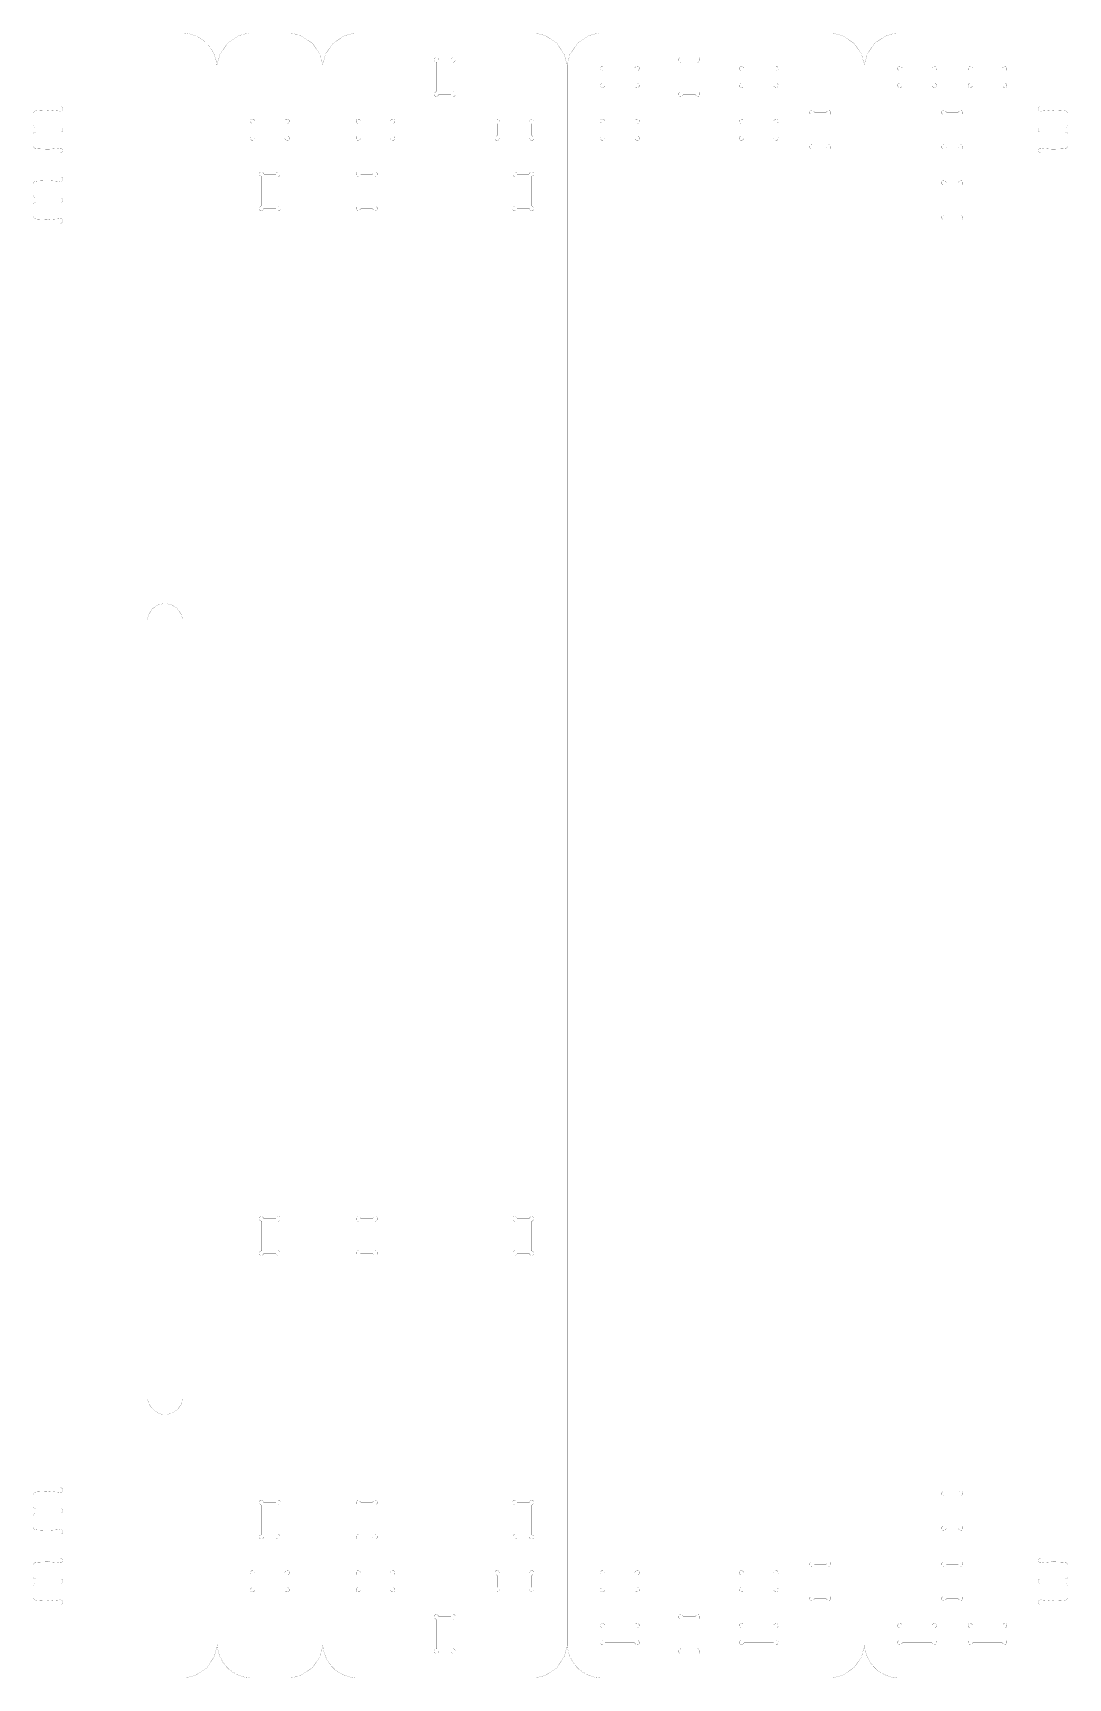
# Model space of a CAD drawing. Extents: x 0.1 to 11.9, y 0.2 to 11.9.
# Drawn here: x 0.07 to 7.42, y 0.24 to 11.93 of the extents above; entities that cross this region are included whole.
import ezdxf

# ---------------------------------------------------------------- set-up
doc = ezdxf.new("R2010")
doc.units = 0
doc.layers.get('0').update_dxf_attribs({"linetype": 'CONTINUOUS'})

msp = doc.modelspace()

# ---------------------------------------------------------------- linework, layer by layer
at = {"color": 1, "const_width": 0.00084}
for points in [[(1.12424, 11.932), (0.263183, 11.932)], [(0.263183, 11.4089), (0.263183, 11.932)], [(1.37424, 11.682), (1.37424, 11.6942), (1.36936, 11.731), (1.3552, 11.7777), (1.33219, 11.8207), (1.30962, 11.8502), (1.301, 11.8588), (1.29232, 11.8675), (1.26291, 11.89), (1.21989, 11.913), (1.17323, 11.9271), (1.13645, 11.932), (1.12424, 11.932)], [(1.62424, 11.932), (1.59988, 11.932), (1.52692, 11.9123), (1.44743, 11.8588), (1.39388, 11.7793), (1.37424, 11.7063), (1.37424, 11.682)], [(1.62424, 11.932), (1.87424, 11.932)], [(2.12424, 11.682), (2.12424, 11.7063), (2.10454, 11.7793), (2.051, 11.8588), (1.97151, 11.9123), (1.89854, 11.932), (1.87424, 11.932)], [(2.37424, 11.932), (2.34987, 11.932), (2.27692, 11.9123), (2.19743, 11.8588), (2.14387, 11.7793), (2.12424, 11.7063), (2.12424, 11.682)], [(2.37424, 11.932), (3.61057, 11.932)], [(3.86057, 11.682), (3.86057, 11.7063), (3.84088, 11.7793), (3.78733, 11.8588), (3.70785, 11.9123), (3.63488, 11.932), (3.61057, 11.932)], [(4.11057, 11.932), (4.08621, 11.932), (4.01324, 11.9123), (3.93375, 11.8588), (3.88021, 11.7793), (3.86057, 11.7063), (3.86057, 11.682)], [(5.7219, 11.932), (4.11057, 11.932)], [(5.9719, 11.682), (5.9719, 11.7063), (5.95221, 11.7793), (5.89865, 11.8588), (5.81917, 11.9123), (5.74621, 11.932), (5.7219, 11.932)], [(6.2219, 11.932), (6.19754, 11.932), (6.12457, 11.9123), (6.04508, 11.8588), (5.99154, 11.7793), (5.9719, 11.7063), (5.9719, 11.682)], [(6.2219, 11.932), (7.2219, 11.932)], [(7.2219, 11.932), (7.2219, 11.4089)], [(2.9496, 11.7415), (2.9496, 11.7454), (2.93924, 11.757), (2.92361, 11.756), (2.92101, 11.7534), (2.91835, 11.7508), (2.91737, 11.7351), (2.92893, 11.7248), (2.93283, 11.7248)], [(2.93283, 11.5142), (2.93283, 11.7248)], [(3.03521, 11.7415), (2.9496, 11.7415)], [(3.05192, 11.7248), (3.05578, 11.7248), (3.06739, 11.7351), (3.06635, 11.7508), (3.06375, 11.7534), (3.06108, 11.756), (3.04551, 11.757), (3.03521, 11.7454), (3.03521, 11.7415)], [(3.05192, 11.5142), (3.05192, 11.7248)], [(4.13026, 11.679), (4.13026, 11.6829), (4.1199, 11.6945), (4.10428, 11.6935), (4.10167, 11.6909), (4.09901, 11.6883), (4.09804, 11.6726), (4.1096, 11.6623), (4.1135, 11.6623)], [(4.35758, 11.6623), (4.36143, 11.6623), (4.37304, 11.6726), (4.37207, 11.6883), (4.36947, 11.6909), (4.36681, 11.6935), (4.35118, 11.6945), (4.34088, 11.6829), (4.34088, 11.679)], [(4.68593, 11.7415), (4.68593, 11.7454), (4.67557, 11.757), (4.65994, 11.756), (4.65733, 11.7534), (4.65468, 11.7508), (4.65369, 11.7351), (4.66525, 11.7248), (4.66917, 11.7248)], [(4.66917, 11.5142), (4.66917, 11.7248)], [(4.77154, 11.7415), (4.68593, 11.7415)], [(4.78831, 11.7248), (4.79215, 11.7248), (4.80371, 11.7351), (4.80274, 11.7508), (4.80013, 11.7534), (4.79747, 11.756), (4.78185, 11.757), (4.77154, 11.7454), (4.77154, 11.7415)], [(4.78831, 11.5142), (4.78831, 11.7248)], [(5.1166, 11.679), (5.1166, 11.6829), (5.10622, 11.6945), (5.0906, 11.6935), (5.088, 11.6909), (5.08535, 11.6883), (5.08436, 11.6726), (5.09597, 11.6623), (5.09988, 11.6623)], [(5.34397, 11.6623), (5.34782, 11.6623), (5.35938, 11.6726), (5.3584, 11.6883), (5.35579, 11.6909), (5.35314, 11.6935), (5.33751, 11.6945), (5.32721, 11.6829), (5.32721, 11.679)], [(6.2416, 11.679), (6.2416, 11.6829), (6.23122, 11.6945), (6.2156, 11.6935), (6.213, 11.6909), (6.21035, 11.6883), (6.20936, 11.6726), (6.22092, 11.6623), (6.22483, 11.6623)], [(6.46897, 11.6623), (6.47282, 11.6623), (6.48438, 11.6726), (6.4834, 11.6883), (6.48079, 11.6909), (6.47814, 11.6935), (6.46251, 11.6945), (6.45221, 11.6829), (6.45221, 11.679)], [(6.7416, 11.679), (6.7416, 11.6829), (6.73122, 11.6945), (6.7156, 11.6935), (6.713, 11.6909), (6.71035, 11.6883), (6.70936, 11.6726), (6.72092, 11.6623), (6.72483, 11.6623)], [(6.96897, 11.6623), (6.97282, 11.6623), (6.98438, 11.6726), (6.9834, 11.6883), (6.98079, 11.6909), (6.97814, 11.6935), (6.96251, 11.6945), (6.95221, 11.6829), (6.95221, 11.679)], [(1.37424, 11.682), (1.37424, 0.492079)], [(2.12424, 11.682), (2.12424, 0.492079)], [(3.86057, 0.492079), (3.86057, 11.682)], [(4.1135, 11.5767), (4.1096, 11.5767), (4.09804, 11.5663), (4.09901, 11.5508), (4.10167, 11.5481), (4.10428, 11.5455), (4.1199, 11.5445), (4.13026, 11.5561), (4.13026, 11.5599)], [(4.1135, 11.5767), (4.1135, 11.6623)], [(4.13026, 11.679), (4.34088, 11.679)], [(4.34088, 11.5599), (4.34088, 11.5561), (4.35118, 11.5445), (4.36681, 11.5455), (4.36947, 11.5481), (4.37207, 11.5508), (4.37304, 11.5663), (4.36143, 11.5767), (4.35758, 11.5767)], [(4.35758, 11.5767), (4.35758, 11.6623)], [(5.09988, 11.5767), (5.09597, 11.5767), (5.08436, 11.5663), (5.08535, 11.5508), (5.088, 11.5481), (5.0906, 11.5455), (5.10622, 11.5445), (5.1166, 11.5561), (5.1166, 11.5599)], [(5.09988, 11.5767), (5.09988, 11.6623)], [(5.1166, 11.679), (5.32721, 11.679)], [(5.32721, 11.5599), (5.32721, 11.5561), (5.33751, 11.5445), (5.35314, 11.5455), (5.35579, 11.5481), (5.3584, 11.5508), (5.35938, 11.5663), (5.34782, 11.5767), (5.34397, 11.5767)], [(5.34397, 11.5767), (5.34397, 11.6623)], [(5.9719, 11.682), (5.9719, 0.492079)], [(6.22483, 11.5767), (6.22092, 11.5767), (6.20936, 11.5663), (6.21035, 11.5508), (6.213, 11.5481), (6.2156, 11.5455), (6.23122, 11.5445), (6.2416, 11.5561), (6.2416, 11.5599)], [(6.22483, 11.6623), (6.22483, 11.5767)], [(6.2416, 11.679), (6.45221, 11.679)], [(6.45221, 11.5599), (6.45221, 11.5561), (6.46251, 11.5445), (6.47814, 11.5455), (6.48079, 11.5481), (6.4834, 11.5508), (6.48438, 11.5663), (6.47282, 11.5767), (6.46897, 11.5767)], [(6.46897, 11.6623), (6.46897, 11.5767)], [(6.72483, 11.5767), (6.72092, 11.5767), (6.70936, 11.5663), (6.71035, 11.5508), (6.713, 11.5481), (6.7156, 11.5455), (6.73122, 11.5445), (6.7416, 11.5561), (6.7416, 11.5599)], [(6.72483, 11.6623), (6.72483, 11.5767)], [(6.7416, 11.679), (6.95221, 11.679)], [(6.95221, 11.5599), (6.95221, 11.5561), (6.96251, 11.5445), (6.97814, 11.5455), (6.98079, 11.5481), (6.9834, 11.5508), (6.98438, 11.5663), (6.97282, 11.5767), (6.96897, 11.5767)], [(6.96897, 11.6623), (6.96897, 11.5767)], [(2.93283, 11.5142), (2.92893, 11.5142), (2.91737, 11.5038), (2.91835, 11.4883), (2.92101, 11.4856), (2.92361, 11.483), (2.93924, 11.482), (2.9496, 11.4936), (2.9496, 11.4974)], [(3.03521, 11.4974), (2.9496, 11.4974)], [(3.03521, 11.4974), (3.03521, 11.4936), (3.04551, 11.482), (3.06108, 11.483), (3.06375, 11.4856), (3.06635, 11.4883), (3.06739, 11.5038), (3.05578, 11.5142), (3.05192, 11.5142)], [(4.13026, 11.5599), (4.34088, 11.5599)], [(4.66917, 11.5142), (4.66525, 11.5142), (4.65369, 11.5038), (4.65468, 11.4883), (4.65733, 11.4856), (4.65994, 11.483), (4.67557, 11.482), (4.68593, 11.4936), (4.68593, 11.4974)], [(4.77154, 11.4974), (4.68593, 11.4974)], [(4.77154, 11.4974), (4.77154, 11.4936), (4.78185, 11.482), (4.79747, 11.483), (4.80013, 11.4856), (4.80274, 11.4883), (4.80371, 11.5038), (4.79215, 11.5142), (4.78831, 11.5142)], [(5.1166, 11.5599), (5.32721, 11.5599)], [(6.2416, 11.5599), (6.45221, 11.5599)], [(6.7416, 11.5599), (6.95221, 11.5599)], [(0.083442, 11.3779), (0.080946, 11.3776), (0.071181, 11.3714), (0.066298, 11.3617), (0.066298, 11.3584)], [(0.066298, 11.3584), (0.066298, 11.2809)], [(0.263183, 11.3754), (0.248264, 11.3778), (0.17334, 11.3833), (0.098362, 11.3799), (0.083442, 11.3779)], [(0.263183, 11.3754), (0.266276, 11.3754), (0.275717, 11.3806), (0.279893, 11.3921), (0.275717, 11.4037), (0.266276, 11.4089), (0.263183, 11.4089)], [(5.6166, 11.3665), (5.6166, 11.3704), (5.60622, 11.382), (5.5906, 11.381), (5.588, 11.3784), (5.58535, 11.3758), (5.58436, 11.3601), (5.59597, 11.3498), (5.59988, 11.3498)], [(5.59988, 11.1392), (5.59988, 11.3498)], [(5.70221, 11.3665), (5.6166, 11.3665)], [(5.71897, 11.3498), (5.72282, 11.3498), (5.73438, 11.3601), (5.7334, 11.3758), (5.73079, 11.3784), (5.72814, 11.381), (5.71251, 11.382), (5.70221, 11.3704), (5.70221, 11.3665)], [(5.71897, 11.1392), (5.71897, 11.3498)], [(6.5541, 11.3665), (6.5541, 11.3704), (6.54372, 11.382), (6.5281, 11.381), (6.5255, 11.3784), (6.52285, 11.3758), (6.52186, 11.3601), (6.53342, 11.3498), (6.53733, 11.3498)], [(6.53733, 11.3498), (6.53733, 11.1392)], [(6.63971, 11.3665), (6.5541, 11.3665)], [(6.65647, 11.3498), (6.66032, 11.3498), (6.67188, 11.3601), (6.6709, 11.3758), (6.66829, 11.3784), (6.66564, 11.381), (6.65001, 11.382), (6.63971, 11.3704), (6.63971, 11.3665)], [(6.65647, 11.3498), (6.65647, 11.1392)], [(7.2219, 11.4089), (7.21875, 11.4089), (7.20931, 11.4037), (7.20514, 11.3921), (7.20931, 11.3806), (7.21875, 11.3754), (7.2219, 11.3754)], [(7.40164, 11.3779), (7.38667, 11.3799), (7.31164, 11.3833), (7.23676, 11.3778), (7.2219, 11.3754)], [(7.41872, 11.3584), (7.41872, 11.3617), (7.41385, 11.3714), (7.40408, 11.3776), (7.40164, 11.3779)], [(7.41872, 11.2809), (7.41872, 11.3584)], [(0.066298, 11.2809), (0.066298, 11.2774), (0.072049, 11.267), (0.082465, 11.2612), (0.085992, 11.2612)], [(0.085992, 11.2278), (0.082465, 11.2278), (0.072049, 11.222), (0.066298, 11.2116), (0.066298, 11.2081)], [(0.085992, 11.2612), (0.263183, 11.2612)], [(0.085992, 11.2278), (0.263183, 11.2278)], [(0.263183, 11.2278), (0.266276, 11.2278), (0.275663, 11.233), (0.279839, 11.2445), (0.275663, 11.256), (0.266276, 11.2612), (0.263183, 11.2612)], [(1.64388, 11.304), (1.64388, 11.3079), (1.63351, 11.3195), (1.61794, 11.3185), (1.61535, 11.3159), (1.61268, 11.3133), (1.61171, 11.2976), (1.62326, 11.2873), (1.62717, 11.2873)], [(1.62717, 11.2873), (1.62717, 11.2017)], [(1.85454, 11.304), (1.64388, 11.304)], [(1.87125, 11.2873), (1.87511, 11.2873), (1.88672, 11.2976), (1.88569, 11.3133), (1.88308, 11.3159), (1.88043, 11.3185), (1.86486, 11.3195), (1.85454, 11.3079), (1.85454, 11.304)], [(1.87125, 11.2873), (1.87125, 11.2017)], [(2.39393, 11.304), (2.39393, 11.3079), (2.38357, 11.3195), (2.36794, 11.3185), (2.36535, 11.3159), (2.36268, 11.3133), (2.36171, 11.2976), (2.37326, 11.2873), (2.37717, 11.2873)], [(2.37717, 11.2017), (2.37717, 11.2873)], [(2.39393, 11.304), (2.60454, 11.304)], [(2.62125, 11.2873), (2.62511, 11.2873), (2.63672, 11.2976), (2.63569, 11.3133), (2.63308, 11.3159), (2.63043, 11.3185), (2.61486, 11.3195), (2.60454, 11.3079), (2.60454, 11.304)], [(2.62125, 11.2017), (2.62125, 11.2873)], [(3.38026, 11.304), (3.38026, 11.3079), (3.3699, 11.3195), (3.35428, 11.3185), (3.35167, 11.3159), (3.34901, 11.3133), (3.34804, 11.2976), (3.3596, 11.2873), (3.3635, 11.2873)], [(3.3635, 11.2017), (3.3635, 11.2873)], [(3.38026, 11.304), (3.59088, 11.304)], [(3.60758, 11.2873), (3.61143, 11.2873), (3.62304, 11.2976), (3.62207, 11.3133), (3.61947, 11.3159), (3.61681, 11.3185), (3.60118, 11.3195), (3.59088, 11.3079), (3.59088, 11.304)], [(3.60758, 11.2017), (3.60758, 11.2873)], [(4.13026, 11.304), (4.13026, 11.3079), (4.1199, 11.3195), (4.10428, 11.3185), (4.10167, 11.3159), (4.09901, 11.3133), (4.09804, 11.2976), (4.1096, 11.2873), (4.1135, 11.2873)], [(4.1135, 11.2017), (4.1135, 11.2873)], [(4.13026, 11.304), (4.34088, 11.304)], [(4.35758, 11.2873), (4.36143, 11.2873), (4.37304, 11.2976), (4.37207, 11.3133), (4.36947, 11.3159), (4.36681, 11.3185), (4.35118, 11.3195), (4.34088, 11.3079), (4.34088, 11.304)], [(4.35758, 11.2017), (4.35758, 11.2873)], [(5.1166, 11.304), (5.1166, 11.3079), (5.10622, 11.3195), (5.0906, 11.3185), (5.088, 11.3159), (5.08535, 11.3133), (5.08436, 11.2976), (5.09597, 11.2873), (5.09988, 11.2873)], [(5.09988, 11.2017), (5.09988, 11.2873)], [(5.1166, 11.304), (5.32721, 11.304)], [(5.34397, 11.2873), (5.34782, 11.2873), (5.35938, 11.2976), (5.3584, 11.3133), (5.35579, 11.3159), (5.35314, 11.3185), (5.33751, 11.3195), (5.32721, 11.3079), (5.32721, 11.304)], [(5.34397, 11.2017), (5.34397, 11.2873)], [(7.2219, 11.2612), (7.21875, 11.2612), (7.20931, 11.256), (7.20514, 11.2445), (7.20931, 11.233), (7.21875, 11.2278), (7.2219, 11.2278)], [(7.2219, 11.2612), (7.39908, 11.2612)], [(7.2219, 11.2278), (7.39908, 11.2278)], [(7.39908, 11.2612), (7.40256, 11.2612), (7.41297, 11.267), (7.41872, 11.2774), (7.41872, 11.2809)], [(7.41872, 11.2081), (7.41872, 11.2116), (7.41297, 11.222), (7.40256, 11.2278), (7.39908, 11.2278)], [(0.066298, 11.1306), (0.066298, 11.2081)], [(0.066298, 11.1306), (0.066298, 11.1274), (0.071181, 11.1176), (0.080946, 11.1114), (0.083442, 11.1111)], [(0.083442, 11.1111), (0.098362, 11.1091), (0.17334, 11.1058), (0.248264, 11.1112), (0.263183, 11.1136)], [(0.263183, 11.0801), (0.266276, 11.0801), (0.275663, 11.0854), (0.279839, 11.0968), (0.275663, 11.1083), (0.266276, 11.1136), (0.263183, 11.1136)], [(1.62717, 11.2017), (1.62326, 11.2017), (1.61171, 11.1913), (1.61268, 11.1758), (1.61535, 11.1731), (1.61794, 11.1705), (1.63351, 11.1695), (1.64388, 11.1811), (1.64388, 11.1849)], [(1.85454, 11.1849), (1.64388, 11.1849)], [(1.85454, 11.1849), (1.85454, 11.1811), (1.86486, 11.1695), (1.88043, 11.1705), (1.88308, 11.1731), (1.88569, 11.1758), (1.88672, 11.1913), (1.87511, 11.2017), (1.87125, 11.2017)], [(2.37717, 11.2017), (2.37326, 11.2017), (2.36171, 11.1913), (2.36268, 11.1758), (2.36535, 11.1731), (2.36794, 11.1705), (2.38357, 11.1695), (2.39393, 11.1811), (2.39393, 11.1849)], [(2.39393, 11.1849), (2.60454, 11.1849)], [(2.60454, 11.1849), (2.60454, 11.1811), (2.61486, 11.1695), (2.63043, 11.1705), (2.63308, 11.1731), (2.63569, 11.1758), (2.63672, 11.1913), (2.62511, 11.2017), (2.62125, 11.2017)], [(3.3635, 11.2017), (3.3596, 11.2017), (3.34804, 11.1913), (3.34901, 11.1758), (3.35167, 11.1731), (3.35428, 11.1705), (3.3699, 11.1695), (3.38026, 11.1811), (3.38026, 11.1849)], [(3.38026, 11.1849), (3.59088, 11.1849)], [(3.59088, 11.1849), (3.59088, 11.1811), (3.60118, 11.1695), (3.61681, 11.1705), (3.61947, 11.1731), (3.62207, 11.1758), (3.62304, 11.1913), (3.61143, 11.2017), (3.60758, 11.2017)], [(4.1135, 11.2017), (4.1096, 11.2017), (4.09804, 11.1913), (4.09901, 11.1758), (4.10167, 11.1731), (4.10428, 11.1705), (4.1199, 11.1695), (4.13026, 11.1811), (4.13026, 11.1849)], [(4.13026, 11.1849), (4.34088, 11.1849)], [(4.34088, 11.1849), (4.34088, 11.1811), (4.35118, 11.1695), (4.36681, 11.1705), (4.36947, 11.1731), (4.37207, 11.1758), (4.37304, 11.1913), (4.36143, 11.2017), (4.35758, 11.2017)], [(5.09988, 11.2017), (5.09597, 11.2017), (5.08436, 11.1913), (5.08535, 11.1758), (5.088, 11.1731), (5.0906, 11.1705), (5.10622, 11.1695), (5.1166, 11.1811), (5.1166, 11.1849)], [(5.1166, 11.1849), (5.32721, 11.1849)], [(5.32721, 11.1849), (5.32721, 11.1811), (5.33751, 11.1695), (5.35314, 11.1705), (5.35579, 11.1731), (5.3584, 11.1758), (5.35938, 11.1913), (5.34782, 11.2017), (5.34397, 11.2017)], [(5.59988, 11.1392), (5.59597, 11.1392), (5.58436, 11.1288), (5.58535, 11.1133), (5.588, 11.1106), (5.5906, 11.108), (5.60622, 11.107), (5.6166, 11.1186), (5.6166, 11.1224)], [(5.70221, 11.1224), (5.6166, 11.1224)], [(5.70221, 11.1224), (5.70221, 11.1186), (5.71251, 11.107), (5.72814, 11.108), (5.73079, 11.1106), (5.7334, 11.1133), (5.73438, 11.1288), (5.72282, 11.1392), (5.71897, 11.1392)], [(6.53733, 11.1392), (6.53342, 11.1392), (6.52186, 11.1288), (6.52285, 11.1133), (6.5255, 11.1106), (6.5281, 11.108), (6.54372, 11.107), (6.5541, 11.1186), (6.5541, 11.1224)], [(6.63971, 11.1224), (6.5541, 11.1224)], [(6.63971, 11.1224), (6.63971, 11.1186), (6.65001, 11.107), (6.66564, 11.108), (6.66829, 11.1106), (6.6709, 11.1133), (6.67188, 11.1288), (6.66032, 11.1392), (6.65647, 11.1392)], [(7.2219, 11.1136), (7.21875, 11.1136), (7.20931, 11.1083), (7.20514, 11.0968), (7.20931, 11.0854), (7.21875, 11.0801), (7.2219, 11.0801)], [(7.2219, 11.1136), (7.23676, 11.1112), (7.31164, 11.1058), (7.38667, 11.1091), (7.40164, 11.1111)], [(7.40164, 11.1111), (7.40408, 11.1114), (7.41385, 11.1176), (7.41872, 11.1274), (7.41872, 11.1306)], [(7.41872, 11.2081), (7.41872, 11.1306)], [(0.263183, 10.9089), (0.263183, 11.0801)], [(7.2219, 11.0801), (7.2219, 1.09391)], [(0.083442, 10.8779), (0.080946, 10.8776), (0.071181, 10.8714), (0.066298, 10.8617), (0.066298, 10.8584)], [(0.263183, 10.8754), (0.248264, 10.8778), (0.17334, 10.8832), (0.098362, 10.8799), (0.083442, 10.8779)], [(0.263183, 10.8754), (0.266276, 10.8754), (0.275717, 10.8806), (0.279893, 10.8921), (0.275717, 10.9037), (0.266276, 10.9089), (0.263183, 10.9089)], [(1.70638, 10.929), (1.70638, 10.9329), (1.69601, 10.9445), (1.68044, 10.9435), (1.67785, 10.9409), (1.67518, 10.9383), (1.67421, 10.9226), (1.68576, 10.9123), (1.68967, 10.9123)], [(1.68967, 10.9123), (1.68967, 10.7017)], [(1.70638, 10.929), (1.79204, 10.929)], [(1.80875, 10.9123), (1.81261, 10.9123), (1.82422, 10.9226), (1.82319, 10.9383), (1.82058, 10.9409), (1.81793, 10.9435), (1.80236, 10.9445), (1.79204, 10.9329), (1.79204, 10.929)], [(1.80875, 10.9123), (1.80875, 10.7017)], [(2.39393, 10.929), (2.39393, 10.9329), (2.38357, 10.9445), (2.36794, 10.9435), (2.36535, 10.9409), (2.36268, 10.9383), (2.36171, 10.9226), (2.37326, 10.9123), (2.37717, 10.9123)], [(2.37717, 10.7017), (2.37717, 10.9123)], [(2.47954, 10.929), (2.39393, 10.929)], [(2.49625, 10.9123), (2.50011, 10.9123), (2.51172, 10.9226), (2.51069, 10.9383), (2.50808, 10.9409), (2.50543, 10.9435), (2.48986, 10.9445), (2.47954, 10.9329), (2.47954, 10.929)], [(2.49625, 10.7017), (2.49625, 10.9123)], [(3.50526, 10.929), (3.50526, 10.9329), (3.4949, 10.9445), (3.47928, 10.9435), (3.47667, 10.9409), (3.47401, 10.9383), (3.47304, 10.9226), (3.4846, 10.9123), (3.4885, 10.9123)], [(3.4885, 10.7017), (3.4885, 10.9123)], [(3.59088, 10.929), (3.50526, 10.929)], [(3.60758, 10.9123), (3.61143, 10.9123), (3.62304, 10.9226), (3.62207, 10.9383), (3.61947, 10.9409), (3.61681, 10.9435), (3.60118, 10.9445), (3.59088, 10.9329), (3.59088, 10.929)], [(3.60758, 10.7017), (3.60758, 10.9123)], [(6.5541, 10.8665), (6.5541, 10.8704), (6.54372, 10.882), (6.5281, 10.881), (6.5255, 10.8784), (6.52285, 10.8758), (6.52186, 10.8601), (6.53342, 10.8498), (6.53733, 10.8498)], [(6.65647, 10.8498), (6.66032, 10.8498), (6.67188, 10.8601), (6.6709, 10.8758), (6.66829, 10.8784), (6.66564, 10.881), (6.65001, 10.882), (6.63971, 10.8704), (6.63971, 10.8665)], [(0.066298, 10.8584), (0.066298, 10.7809)], [(0.066298, 10.7809), (0.066298, 10.7774), (0.072049, 10.767), (0.082465, 10.7612), (0.085992, 10.7612)], [(0.085992, 10.7612), (0.263183, 10.7612)], [(0.263183, 10.7278), (0.266276, 10.7278), (0.275663, 10.733), (0.279839, 10.7445), (0.275663, 10.756), (0.266276, 10.7612), (0.263183, 10.7612)], [(6.53733, 10.8498), (6.53733, 10.6392)], [(6.63971, 10.8665), (6.5541, 10.8665)], [(6.65647, 10.8498), (6.65647, 10.6392)], [(0.085992, 10.7278), (0.082465, 10.7278), (0.072049, 10.722), (0.066298, 10.7116), (0.066298, 10.7081)], [(0.066298, 10.6306), (0.066298, 10.7081)], [(0.085992, 10.7278), (0.263183, 10.7278)], [(1.68967, 10.7017), (1.68576, 10.7017), (1.67421, 10.6913), (1.67518, 10.6758), (1.67785, 10.6731), (1.68044, 10.6705), (1.69601, 10.6695), (1.70638, 10.6811), (1.70638, 10.6849)], [(1.70638, 10.6849), (1.79204, 10.6849)], [(1.79204, 10.6849), (1.79204, 10.6811), (1.80236, 10.6695), (1.81793, 10.6705), (1.82058, 10.6731), (1.82319, 10.6758), (1.82422, 10.6913), (1.81261, 10.7017), (1.80875, 10.7017)], [(2.37717, 10.7017), (2.37326, 10.7017), (2.36171, 10.6913), (2.36268, 10.6758), (2.36535, 10.6731), (2.36794, 10.6705), (2.38357, 10.6695), (2.39393, 10.6811), (2.39393, 10.6849)], [(2.47954, 10.6849), (2.39393, 10.6849)], [(2.47954, 10.6849), (2.47954, 10.6811), (2.48986, 10.6695), (2.50543, 10.6705), (2.50808, 10.6731), (2.51069, 10.6758), (2.51172, 10.6913), (2.50011, 10.7017), (2.49625, 10.7017)], [(3.4885, 10.7017), (3.4846, 10.7017), (3.47304, 10.6913), (3.47401, 10.6758), (3.47667, 10.6731), (3.47928, 10.6705), (3.4949, 10.6695), (3.50526, 10.6811), (3.50526, 10.6849)], [(3.59088, 10.6849), (3.50526, 10.6849)], [(3.59088, 10.6849), (3.59088, 10.6811), (3.60118, 10.6695), (3.61681, 10.6705), (3.61947, 10.6731), (3.62207, 10.6758), (3.62304, 10.6913), (3.61143, 10.7017), (3.60758, 10.7017)], [(6.53733, 10.6392), (6.53342, 10.6392), (6.52186, 10.6288), (6.52285, 10.6133), (6.5255, 10.6106), (6.5281, 10.608), (6.54372, 10.607), (6.5541, 10.6186), (6.5541, 10.6224)], [(6.63971, 10.6224), (6.63971, 10.6186), (6.65001, 10.607), (6.66564, 10.608), (6.66829, 10.6106), (6.6709, 10.6133), (6.67188, 10.6288), (6.66032, 10.6392), (6.65647, 10.6392)], [(0.066298, 10.6306), (0.066298, 10.6274), (0.071181, 10.6176), (0.080946, 10.6114), (0.083442, 10.6111)], [(0.083442, 10.6111), (0.098362, 10.6091), (0.17334, 10.6058), (0.248264, 10.6112), (0.263183, 10.6136)], [(0.263183, 10.5801), (0.266276, 10.5801), (0.275663, 10.5854), (0.279839, 10.5968), (0.275663, 10.6083), (0.266276, 10.6136), (0.263183, 10.6136)], [(0.263183, 1.59392), (0.263183, 10.5801)], [(6.63971, 10.6224), (6.5541, 10.6224)], [(1.13037, 7.75151), (1.13037, 7.76378), (1.12044, 7.80051), (1.09348, 7.84044), (1.05349, 7.86735), (1.01676, 7.87722), (1.00456, 7.87722), (0.992296, 7.87722), (0.955567, 7.86735), (0.915582, 7.84044), (0.888618, 7.80051), (0.878743, 7.76378), (0.878743, 7.75151)], [(0.878743, 7.75151), (0.878743, 2.23969)], [(1.13037, 7.75151), (1.13037, 2.23969)], [(1.70638, 3.5051), (1.70638, 3.509), (1.69601, 3.52061), (1.68044, 3.51964), (1.67785, 3.51699), (1.67518, 3.51438), (1.67421, 3.49875), (1.68576, 3.48839), (1.68967, 3.48839)], [(1.80875, 3.48839), (1.81261, 3.48839), (1.82422, 3.49875), (1.82319, 3.51438), (1.82058, 3.51699), (1.81793, 3.51964), (1.80236, 3.52061), (1.79204, 3.509), (1.79204, 3.5051)], [(2.39393, 3.5051), (2.39393, 3.509), (2.38357, 3.52061), (2.36794, 3.51964), (2.36535, 3.51699), (2.36268, 3.51438), (2.36171, 3.49875), (2.37326, 3.48839), (2.37717, 3.48839)], [(2.49625, 3.48839), (2.50011, 3.48839), (2.51172, 3.49875), (2.51069, 3.51438), (2.50808, 3.51699), (2.50543, 3.51964), (2.48986, 3.52061), (2.47954, 3.509), (2.47954, 3.5051)], [(3.50526, 3.5051), (3.50526, 3.509), (3.4949, 3.52061), (3.47928, 3.51964), (3.47667, 3.51699), (3.47401, 3.51438), (3.47304, 3.49875), (3.4846, 3.48839), (3.4885, 3.48839)], [(3.60758, 3.48839), (3.61143, 3.48839), (3.62304, 3.49875), (3.62207, 3.51438), (3.61947, 3.51699), (3.61681, 3.51964), (3.60118, 3.52061), (3.59088, 3.509), (3.59088, 3.5051)], [(1.68967, 3.48839), (1.68967, 3.27778)], [(1.70638, 3.5051), (1.79204, 3.5051)], [(1.80875, 3.48839), (1.80875, 3.27778)], [(2.37717, 3.27778), (2.37717, 3.48839)], [(2.47954, 3.5051), (2.39393, 3.5051)], [(2.49625, 3.27778), (2.49625, 3.48839)], [(3.4885, 3.27778), (3.4885, 3.48839)], [(3.59088, 3.5051), (3.50526, 3.5051)], [(3.60758, 3.27778), (3.60758, 3.48839)], [(1.68967, 3.27778), (1.68576, 3.27778), (1.67421, 3.26747), (1.67518, 3.25185), (1.67785, 3.24918), (1.68044, 3.24658), (1.69601, 3.24561), (1.70638, 3.25717), (1.70638, 3.26101)], [(1.79204, 3.26101), (1.79204, 3.25717), (1.80236, 3.24561), (1.81793, 3.24658), (1.82058, 3.24918), (1.82319, 3.25185), (1.82422, 3.26747), (1.81261, 3.27778), (1.80875, 3.27778)], [(2.37717, 3.27778), (2.37326, 3.27778), (2.36171, 3.26747), (2.36268, 3.25185), (2.36535, 3.24918), (2.36794, 3.24658), (2.38357, 3.24561), (2.39393, 3.25717), (2.39393, 3.26101)], [(2.47954, 3.26101), (2.47954, 3.25717), (2.48986, 3.24561), (2.50543, 3.24658), (2.50808, 3.24918), (2.51069, 3.25185), (2.51172, 3.26747), (2.50011, 3.27778), (2.49625, 3.27778)], [(3.4885, 3.27778), (3.4846, 3.27778), (3.47304, 3.26747), (3.47401, 3.25185), (3.47667, 3.24918), (3.47928, 3.24658), (3.4949, 3.24561), (3.50526, 3.25717), (3.50526, 3.26101)], [(3.59088, 3.26101), (3.59088, 3.25717), (3.60118, 3.24561), (3.61681, 3.24658), (3.61947, 3.24918), (3.62207, 3.25185), (3.62304, 3.26747), (3.61143, 3.27778), (3.60758, 3.27778)], [(1.70638, 3.26101), (1.79204, 3.26101)], [(2.47954, 3.26101), (2.39393, 3.26101)], [(3.59088, 3.26101), (3.50526, 3.26101)], [(0.878743, 2.23969), (0.878743, 2.22749), (0.888618, 2.19075), (0.915582, 2.15082), (0.955567, 2.12392), (0.992296, 2.11399), (1.00456, 2.11399), (1.01676, 2.11399), (1.05349, 2.12392), (1.09348, 2.15082), (1.12044, 2.19075), (1.13037, 2.22749), (1.13037, 2.23969)], [(0.083442, 1.56299), (0.080946, 1.56267), (0.071181, 1.55647), (0.066298, 1.54671), (0.066298, 1.54346)], [(0.066298, 1.54346), (0.066298, 1.46599)], [(0.263183, 1.56049), (0.248264, 1.56288), (0.17334, 1.56831), (0.098362, 1.565), (0.083442, 1.56299)], [(0.263183, 1.56049), (0.266276, 1.56049), (0.275663, 1.56575), (0.279839, 1.57721), (0.275663, 1.58871), (0.266276, 1.59392), (0.263183, 1.59392)], [(6.5541, 1.5516), (6.5541, 1.5555), (6.54372, 1.56711), (6.5281, 1.56608), (6.5255, 1.56342), (6.52285, 1.56082), (6.52186, 1.54525), (6.53342, 1.53489), (6.53733, 1.53489)], [(6.53733, 1.53489), (6.53733, 1.32427)], [(6.63971, 1.5516), (6.5541, 1.5516)], [(6.65647, 1.53489), (6.66032, 1.53489), (6.67188, 1.54525), (6.6709, 1.56082), (6.66829, 1.56342), (6.66564, 1.56608), (6.65001, 1.56711), (6.63971, 1.5555), (6.63971, 1.5516)], [(6.65647, 1.53489), (6.65647, 1.32427)], [(0.066298, 1.46599), (0.066298, 1.46251), (0.072049, 1.4521), (0.082465, 1.44629), (0.085992, 1.44629)], [(0.085992, 1.41282), (0.082465, 1.41282), (0.072049, 1.40707), (0.066298, 1.39665), (0.066298, 1.39318)], [(0.085992, 1.44629), (0.263183, 1.44629)], [(0.085992, 1.41282), (0.263183, 1.41282)], [(0.263183, 1.41282), (0.266276, 1.41282), (0.275663, 1.41808), (0.279839, 1.42958), (0.275663, 1.44108), (0.266276, 1.44629), (0.263183, 1.44629)], [(1.70638, 1.4891), (1.70638, 1.493), (1.69601, 1.50461), (1.68044, 1.50358), (1.67785, 1.50092), (1.67518, 1.49832), (1.67421, 1.48275), (1.68576, 1.47239), (1.68967, 1.47239)], [(1.68967, 1.47239), (1.68967, 1.26177)], [(1.70638, 1.4891), (1.79204, 1.4891)], [(1.80875, 1.47239), (1.81261, 1.47239), (1.82422, 1.48275), (1.82319, 1.49832), (1.82058, 1.50092), (1.81793, 1.50358), (1.80236, 1.50461), (1.79204, 1.493), (1.79204, 1.4891)], [(1.80875, 1.47239), (1.80875, 1.26177)], [(2.39393, 1.4891), (2.39393, 1.493), (2.38357, 1.50461), (2.36794, 1.50358), (2.36535, 1.50092), (2.36268, 1.49832), (2.36171, 1.48275), (2.37326, 1.47239), (2.37717, 1.47239)], [(2.37717, 1.26177), (2.37717, 1.47239)], [(2.47954, 1.4891), (2.39393, 1.4891)], [(2.49625, 1.47239), (2.50011, 1.47239), (2.51172, 1.48275), (2.51069, 1.49832), (2.50808, 1.50092), (2.50543, 1.50358), (2.48986, 1.50461), (2.47954, 1.493), (2.47954, 1.4891)], [(2.49625, 1.26177), (2.49625, 1.47239)], [(3.50526, 1.4891), (3.50526, 1.493), (3.4949, 1.50461), (3.47928, 1.50358), (3.47667, 1.50092), (3.47401, 1.49832), (3.47304, 1.48275), (3.4846, 1.47239), (3.4885, 1.47239)], [(3.4885, 1.26177), (3.4885, 1.47239)], [(3.59088, 1.4891), (3.50526, 1.4891)], [(3.60758, 1.47239), (3.61143, 1.47239), (3.62304, 1.48275), (3.62207, 1.49832), (3.61947, 1.50092), (3.61681, 1.50358), (3.60118, 1.50461), (3.59088, 1.493), (3.59088, 1.4891)], [(3.60758, 1.26177), (3.60758, 1.47239)], [(0.066298, 1.31565), (0.066298, 1.39318)], [(0.066298, 1.31565), (0.066298, 1.31245), (0.071181, 1.30273), (0.080946, 1.2965), (0.083442, 1.29617)], [(0.083442, 1.29617), (0.098362, 1.29422), (0.17334, 1.29085), (0.248264, 1.29628), (0.263183, 1.29867)], [(0.263183, 1.26519), (0.266276, 1.26519), (0.275663, 1.27045), (0.279839, 1.28196), (0.275663, 1.29346), (0.266276, 1.29867), (0.263183, 1.29867)], [(6.53733, 1.32427), (6.53342, 1.32427), (6.52186, 1.31397), (6.52285, 1.29834), (6.5255, 1.29568), (6.5281, 1.29308), (6.54372, 1.2921), (6.5541, 1.30366), (6.5541, 1.30751)], [(6.63971, 1.30751), (6.5541, 1.30751)], [(6.63971, 1.30751), (6.63971, 1.30366), (6.65001, 1.2921), (6.66564, 1.29308), (6.66829, 1.29568), (6.6709, 1.29834), (6.67188, 1.31397), (6.66032, 1.32427), (6.65647, 1.32427)], [(0.263183, 1.09391), (0.263183, 1.26519)], [(1.68967, 1.26177), (1.68576, 1.26177), (1.67421, 1.25147), (1.67518, 1.23584), (1.67785, 1.23318), (1.68044, 1.23058), (1.69601, 1.2296), (1.70638, 1.24116), (1.70638, 1.24501)], [(1.70638, 1.24501), (1.79204, 1.24501)], [(1.79204, 1.24501), (1.79204, 1.24116), (1.80236, 1.2296), (1.81793, 1.23058), (1.82058, 1.23318), (1.82319, 1.23584), (1.82422, 1.25147), (1.81261, 1.26177), (1.80875, 1.26177)], [(2.37717, 1.26177), (2.37326, 1.26177), (2.36171, 1.25147), (2.36268, 1.23584), (2.36535, 1.23318), (2.36794, 1.23058), (2.38357, 1.2296), (2.39393, 1.24116), (2.39393, 1.24501)], [(2.47954, 1.24501), (2.39393, 1.24501)], [(2.47954, 1.24501), (2.47954, 1.24116), (2.48986, 1.2296), (2.50543, 1.23058), (2.50808, 1.23318), (2.51069, 1.23584), (2.51172, 1.25147), (2.50011, 1.26177), (2.49625, 1.26177)], [(3.4885, 1.26177), (3.4846, 1.26177), (3.47304, 1.25147), (3.47401, 1.23584), (3.47667, 1.23318), (3.47928, 1.23058), (3.4949, 1.2296), (3.50526, 1.24116), (3.50526, 1.24501)], [(3.59088, 1.24501), (3.50526, 1.24501)], [(3.59088, 1.24501), (3.59088, 1.24116), (3.60118, 1.2296), (3.61681, 1.23058), (3.61947, 1.23318), (3.62207, 1.23584), (3.62304, 1.25147), (3.61143, 1.26177), (3.60758, 1.26177)], [(0.083442, 1.06299), (0.080946, 1.06266), (0.071181, 1.05648), (0.066298, 1.04671), (0.066298, 1.04346)], [(0.263183, 1.06049), (0.248264, 1.06288), (0.17334, 1.06831), (0.098362, 1.065), (0.083442, 1.06299)], [(0.263183, 1.06049), (0.266276, 1.06049), (0.275663, 1.06576), (0.279839, 1.0772), (0.275663, 1.0887), (0.266276, 1.09391), (0.263183, 1.09391)], [(5.6166, 1.05159), (5.6166, 1.0555), (5.60622, 1.06711), (5.5906, 1.06608), (5.588, 1.06342), (5.58535, 1.06082), (5.58436, 1.04525), (5.59597, 1.03488), (5.59988, 1.03488)], [(5.71897, 1.03488), (5.72282, 1.03488), (5.73438, 1.04525), (5.7334, 1.06082), (5.73079, 1.06342), (5.72814, 1.06608), (5.71251, 1.06711), (5.70221, 1.0555), (5.70221, 1.05159)], [(6.5541, 1.05159), (6.5541, 1.0555), (6.54372, 1.06711), (6.5281, 1.06608), (6.5255, 1.06342), (6.52285, 1.06082), (6.52186, 1.04525), (6.53342, 1.03488), (6.53733, 1.03488)], [(6.65647, 1.03488), (6.66032, 1.03488), (6.67188, 1.04525), (6.6709, 1.06082), (6.66829, 1.06342), (6.66564, 1.06608), (6.65001, 1.06711), (6.63971, 1.0555), (6.63971, 1.05159)], [(7.2219, 1.09391), (7.21875, 1.09391), (7.20931, 1.0887), (7.20514, 1.0772), (7.20931, 1.06576), (7.21875, 1.06049), (7.2219, 1.06049)], [(7.40164, 1.06299), (7.38667, 1.065), (7.31164, 1.06831), (7.23676, 1.06288), (7.2219, 1.06049)], [(7.41872, 1.04346), (7.41872, 1.04671), (7.41385, 1.05648), (7.40408, 1.06266), (7.40164, 1.06299)], [(0.066298, 1.04346), (0.066298, 0.965983)], [(0.066298, 0.965983), (0.066298, 0.962511), (0.072049, 0.952094), (0.082465, 0.946289), (0.085992, 0.946289)], [(0.085992, 0.946289), (0.263183, 0.946289)], [(0.263183, 0.912815), (0.266276, 0.912815), (0.275663, 0.918078), (0.279839, 0.929579), (0.275663, 0.941081), (0.266276, 0.946289), (0.263183, 0.946289)], [(1.64388, 0.989094), (1.64388, 0.993001), (1.63351, 1.00461), (1.61794, 1.00358), (1.61535, 1.00092), (1.61268, 0.998318), (1.61171, 0.982747), (1.62326, 0.972385), (1.62717, 0.972385)], [(1.62717, 0.972385), (1.62717, 0.886774)], [(1.85454, 0.989094), (1.64388, 0.989094)], [(1.87125, 0.972385), (1.87511, 0.972385), (1.88672, 0.982747), (1.88569, 0.998318), (1.88308, 1.00092), (1.88043, 1.00358), (1.86486, 1.00461), (1.85454, 0.993001), (1.85454, 0.989094)], [(1.87125, 0.972385), (1.87125, 0.886774)], [(2.39393, 0.989094), (2.39393, 0.993001), (2.38357, 1.00461), (2.36794, 1.00358), (2.36535, 1.00092), (2.36268, 0.998318), (2.36171, 0.982747), (2.37326, 0.972385), (2.37717, 0.972385)], [(2.37717, 0.886774), (2.37717, 0.972385)], [(2.39393, 0.989094), (2.60454, 0.989094)], [(2.62125, 0.972385), (2.62511, 0.972385), (2.63672, 0.982747), (2.63569, 0.998318), (2.63308, 1.00092), (2.63043, 1.00358), (2.61486, 1.00461), (2.60454, 0.993001), (2.60454, 0.989094)], [(2.62125, 0.886774), (2.62125, 0.972385)], [(3.38026, 0.989094), (3.38026, 0.993001), (3.3699, 1.00461), (3.35428, 1.00358), (3.35167, 1.00092), (3.34901, 0.998318), (3.34804, 0.982747), (3.3596, 0.972385), (3.3635, 0.972385)], [(3.3635, 0.886774), (3.3635, 0.972385)], [(3.38026, 0.989094), (3.59088, 0.989094)], [(3.60758, 0.972385), (3.61143, 0.972385), (3.62304, 0.982747), (3.62207, 0.998318), (3.61947, 1.00092), (3.61681, 1.00358), (3.60118, 1.00461), (3.59088, 0.993001), (3.59088, 0.989094)], [(3.60758, 0.886774), (3.60758, 0.972385)], [(4.13026, 0.989094), (4.13026, 0.993001), (4.1199, 1.00461), (4.10428, 1.00358), (4.10167, 1.00092), (4.09901, 0.998318), (4.09804, 0.982747), (4.1096, 0.972385), (4.1135, 0.972385)], [(4.1135, 0.886774), (4.1135, 0.972385)], [(4.13026, 0.989094), (4.34088, 0.989094)], [(4.35758, 0.972385), (4.36143, 0.972385), (4.37304, 0.982747), (4.37207, 0.998318), (4.36947, 1.00092), (4.36681, 1.00358), (4.35118, 1.00461), (4.34088, 0.993001), (4.34088, 0.989094)], [(4.35758, 0.886774), (4.35758, 0.972385)], [(5.1166, 0.989094), (5.1166, 0.993001), (5.10622, 1.00461), (5.0906, 1.00358), (5.088, 1.00092), (5.08535, 0.998318), (5.08436, 0.982747), (5.09597, 0.972385), (5.09988, 0.972385)], [(5.09988, 0.886774), (5.09988, 0.972385)], [(5.1166, 0.989094), (5.32721, 0.989094)], [(5.34397, 0.972385), (5.34782, 0.972385), (5.35938, 0.982747), (5.3584, 0.998318), (5.35579, 1.00092), (5.35314, 1.00358), (5.33751, 1.00461), (5.32721, 0.993001), (5.32721, 0.989094)], [(5.34397, 0.886774), (5.34397, 0.972385)], [(5.59988, 0.824274), (5.59988, 1.03488)], [(5.70221, 1.05159), (5.6166, 1.05159)], [(5.71897, 0.824274), (5.71897, 1.03488)], [(6.53733, 1.03488), (6.53733, 0.824274)], [(6.63971, 1.05159), (6.5541, 1.05159)], [(6.65647, 1.03488), (6.65647, 0.824274)], [(7.2219, 0.946289), (7.21875, 0.946289), (7.20931, 0.941081), (7.20514, 0.929579), (7.20931, 0.918078), (7.21875, 0.912815), (7.2219, 0.912815)], [(7.2219, 0.946289), (7.39908, 0.946289)], [(7.39908, 0.946289), (7.40256, 0.946289), (7.41297, 0.952094), (7.41872, 0.962511), (7.41872, 0.965983)], [(7.41872, 0.965983), (7.41872, 1.04346)], [(0.085992, 0.912815), (0.082465, 0.912815), (0.072049, 0.907064), (0.066298, 0.896647), (0.066298, 0.893175)], [(0.066298, 0.815647), (0.066298, 0.893175)], [(0.085992, 0.912815), (0.263183, 0.912815)], [(1.62717, 0.886774), (1.62326, 0.886774), (1.61171, 0.876465), (1.61268, 0.86084), (1.61535, 0.858182), (1.61794, 0.855578), (1.63351, 0.854601), (1.64388, 0.866157), (1.64388, 0.870008)], [(1.85454, 0.870008), (1.64388, 0.870008)], [(1.85454, 0.870008), (1.85454, 0.866157), (1.86486, 0.854601), (1.88043, 0.855578), (1.88308, 0.858182), (1.88569, 0.86084), (1.88672, 0.876465), (1.87511, 0.886774), (1.87125, 0.886774)], [(2.37717, 0.886774), (2.37326, 0.886774), (2.36171, 0.876465), (2.36268, 0.86084), (2.36535, 0.858182), (2.36794, 0.855578), (2.38357, 0.854601), (2.39393, 0.866157), (2.39393, 0.870008)], [(2.39393, 0.870008), (2.60454, 0.870008)], [(2.60454, 0.870008), (2.60454, 0.866157), (2.61486, 0.854601), (2.63043, 0.855578), (2.63308, 0.858182), (2.63569, 0.86084), (2.63672, 0.876465), (2.62511, 0.886774), (2.62125, 0.886774)], [(3.3635, 0.886774), (3.3596, 0.886774), (3.34804, 0.876465), (3.34901, 0.86084), (3.35167, 0.858182), (3.35428, 0.855578), (3.3699, 0.854601), (3.38026, 0.866157), (3.38026, 0.870008)], [(3.38026, 0.870008), (3.59088, 0.870008)], [(3.59088, 0.870008), (3.59088, 0.866157), (3.60118, 0.854601), (3.61681, 0.855578), (3.61947, 0.858182), (3.62207, 0.86084), (3.62304, 0.876465), (3.61143, 0.886774), (3.60758, 0.886774)], [(4.1135, 0.886774), (4.1096, 0.886774), (4.09804, 0.876465), (4.09901, 0.86084), (4.10167, 0.858182), (4.10428, 0.855578), (4.1199, 0.854601), (4.13026, 0.866157), (4.13026, 0.870008)], [(4.13026, 0.870008), (4.34088, 0.870008)], [(4.34088, 0.870008), (4.34088, 0.866157), (4.35118, 0.854601), (4.36681, 0.855578), (4.36947, 0.858182), (4.37207, 0.86084), (4.37304, 0.876465), (4.36143, 0.886774), (4.35758, 0.886774)], [(5.09988, 0.886774), (5.09597, 0.886774), (5.08436, 0.876465), (5.08535, 0.86084), (5.088, 0.858182), (5.0906, 0.855578), (5.10622, 0.854601), (5.1166, 0.866157), (5.1166, 0.870008)], [(5.1166, 0.870008), (5.32721, 0.870008)], [(5.32721, 0.870008), (5.32721, 0.866157), (5.33751, 0.854601), (5.35314, 0.855578), (5.35579, 0.858182), (5.3584, 0.86084), (5.35938, 0.876465), (5.34782, 0.886774), (5.34397, 0.886774)], [(5.59988, 0.824274), (5.59597, 0.824274), (5.58436, 0.813965), (5.58535, 0.79834), (5.588, 0.795682), (5.5906, 0.793078), (5.60622, 0.792101), (5.6166, 0.803657), (5.6166, 0.807508)], [(5.70221, 0.807508), (5.70221, 0.803657), (5.71251, 0.792101), (5.72814, 0.793078), (5.73079, 0.795682), (5.7334, 0.79834), (5.73438, 0.813965), (5.72282, 0.824274), (5.71897, 0.824274)], [(6.53733, 0.824274), (6.53342, 0.824274), (6.52186, 0.813965), (6.52285, 0.79834), (6.5255, 0.795682), (6.5281, 0.793078), (6.54372, 0.792101), (6.5541, 0.803657), (6.5541, 0.807508)], [(6.63971, 0.807508), (6.63971, 0.803657), (6.65001, 0.792101), (6.66564, 0.793078), (6.66829, 0.795682), (6.6709, 0.79834), (6.67188, 0.813965), (6.66032, 0.824274), (6.65647, 0.824274)], [(7.2219, 0.912815), (7.39908, 0.912815)], [(7.41872, 0.893175), (7.41872, 0.896647), (7.41297, 0.907064), (7.40256, 0.912815), (7.39908, 0.912815)], [(7.41872, 0.893175), (7.41872, 0.815647)], [(0.066298, 0.815647), (0.066298, 0.812446), (0.071181, 0.802735), (0.080946, 0.796496), (0.083442, 0.796169)], [(0.083442, 0.796169), (0.098362, 0.794217), (0.17334, 0.790853), (0.248264, 0.796278), (0.263183, 0.798665)], [(0.263183, 0.765192), (0.266276, 0.765192), (0.275663, 0.770454), (0.279839, 0.781956), (0.275663, 0.793457), (0.266276, 0.798665), (0.263183, 0.798665)], [(0.263183, 0.242079), (0.263183, 0.765192)], [(5.70221, 0.807508), (5.6166, 0.807508)], [(6.63971, 0.807508), (6.5541, 0.807508)], [(7.2219, 0.798665), (7.21875, 0.798665), (7.20931, 0.793457), (7.20514, 0.781956), (7.20931, 0.770454), (7.21875, 0.765192), (7.2219, 0.765192)], [(7.2219, 0.798665), (7.23676, 0.796278), (7.31164, 0.790853), (7.38667, 0.794217), (7.40164, 0.796169)], [(7.2219, 0.765192), (7.2219, 0.242079)], [(7.40164, 0.796169), (7.40408, 0.796496), (7.41385, 0.802735), (7.41872, 0.812446), (7.41872, 0.815647)], [(2.9496, 0.676594), (2.9496, 0.680501), (2.93924, 0.692111), (2.92361, 0.691081), (2.92101, 0.688422), (2.91835, 0.685818), (2.91737, 0.670247), (2.92893, 0.659885), (2.93283, 0.659885)], [(2.93283, 0.449274), (2.93283, 0.659885)], [(3.03521, 0.676594), (2.9496, 0.676594)], [(3.05192, 0.659885), (3.05578, 0.659885), (3.06739, 0.670247), (3.06635, 0.685818), (3.06375, 0.688422), (3.06108, 0.691081), (3.04551, 0.692111), (3.03521, 0.680501), (3.03521, 0.676594)], [(3.05192, 0.449274), (3.05192, 0.659885)], [(4.13026, 0.614094), (4.13026, 0.618001), (4.1199, 0.629611), (4.10428, 0.628581), (4.10167, 0.625922), (4.09901, 0.623318), (4.09804, 0.607747), (4.1096, 0.597385), (4.1135, 0.597385)], [(4.1135, 0.511774), (4.1135, 0.597385)], [(4.13026, 0.614094), (4.34088, 0.614094)], [(4.35758, 0.597385), (4.36143, 0.597385), (4.37304, 0.607747), (4.37207, 0.623318), (4.36947, 0.625922), (4.36681, 0.628581), (4.35118, 0.629611), (4.34088, 0.618001), (4.34088, 0.614094)], [(4.35758, 0.511774), (4.35758, 0.597385)], [(4.68593, 0.676594), (4.68593, 0.680501), (4.67557, 0.692111), (4.65994, 0.691081), (4.65733, 0.688422), (4.65468, 0.685818), (4.65369, 0.670247), (4.66525, 0.659885), (4.66917, 0.659885)], [(4.66917, 0.449274), (4.66917, 0.659885)], [(4.77154, 0.676594), (4.68593, 0.676594)], [(4.78831, 0.659885), (4.79215, 0.659885), (4.80371, 0.670247), (4.80274, 0.685818), (4.80013, 0.688422), (4.79747, 0.691081), (4.78185, 0.692111), (4.77154, 0.680501), (4.77154, 0.676594)], [(4.78831, 0.449274), (4.78831, 0.659885)], [(5.1166, 0.614094), (5.1166, 0.618001), (5.10622, 0.629611), (5.0906, 0.628581), (5.088, 0.625922), (5.08535, 0.623318), (5.08436, 0.607747), (5.09597, 0.597385), (5.09988, 0.597385)], [(5.09988, 0.511774), (5.09988, 0.597385)], [(5.1166, 0.614094), (5.32721, 0.614094)], [(5.34397, 0.597385), (5.34782, 0.597385), (5.35938, 0.607747), (5.3584, 0.623318), (5.35579, 0.625922), (5.35314, 0.628581), (5.33751, 0.629611), (5.32721, 0.618001), (5.32721, 0.614094)], [(5.34397, 0.511774), (5.34397, 0.597385)], [(6.2416, 0.614094), (6.2416, 0.618001), (6.23122, 0.629611), (6.2156, 0.628581), (6.213, 0.625922), (6.21035, 0.623318), (6.20936, 0.607747), (6.22092, 0.597385), (6.22483, 0.597385)], [(6.22483, 0.597385), (6.22483, 0.511774)], [(6.2416, 0.614094), (6.45221, 0.614094)], [(6.46897, 0.597385), (6.47282, 0.597385), (6.48438, 0.607747), (6.4834, 0.623318), (6.48079, 0.625922), (6.47814, 0.628581), (6.46251, 0.629611), (6.45221, 0.618001), (6.45221, 0.614094)], [(6.46897, 0.597385), (6.46897, 0.511774)], [(6.7416, 0.614094), (6.7416, 0.618001), (6.73122, 0.629611), (6.7156, 0.628581), (6.713, 0.625922), (6.71035, 0.623318), (6.70936, 0.607747), (6.72092, 0.597385), (6.72483, 0.597385)], [(6.72483, 0.597385), (6.72483, 0.511774)], [(6.7416, 0.614094), (6.95221, 0.614094)], [(6.96897, 0.597385), (6.97282, 0.597385), (6.98438, 0.607747), (6.9834, 0.623318), (6.98079, 0.625922), (6.97814, 0.628581), (6.96251, 0.629611), (6.95221, 0.618001), (6.95221, 0.614094)], [(6.96897, 0.597385), (6.96897, 0.511774)], [(1.12424, 0.242079), (1.14855, 0.242079), (1.22152, 0.261774), (1.301, 0.315321), (1.35455, 0.394803), (1.37424, 0.467774), (1.37424, 0.492079)], [(1.37424, 0.492079), (1.37424, 0.479872), (1.37907, 0.443088), (1.39324, 0.396431), (1.41618, 0.353407), (1.43875, 0.323947), (1.44743, 0.315267), (1.45606, 0.30664), (1.48546, 0.284071), (1.52854, 0.261122), (1.57519, 0.246962), (1.61199, 0.242079), (1.62424, 0.242079)], [(1.87424, 0.242079), (1.89854, 0.242079), (1.97151, 0.261774), (2.051, 0.315321), (2.10454, 0.394803), (2.12424, 0.467774), (2.12424, 0.492079)], [(2.12424, 0.492079), (2.12424, 0.479872), (2.12907, 0.443088), (2.14324, 0.396431), (2.16618, 0.353407), (2.18875, 0.323947), (2.19743, 0.315267), (2.20606, 0.30664), (2.23551, 0.284071), (2.27854, 0.261122), (2.32519, 0.246962), (2.36199, 0.242079), (2.37424, 0.242079)], [(3.61057, 0.242079), (3.63488, 0.242079), (3.70785, 0.261774), (3.78733, 0.315321), (3.84088, 0.394803), (3.86057, 0.467774), (3.86057, 0.492079)], [(3.86057, 0.492079), (3.86057, 0.479872), (3.8654, 0.443088), (3.87956, 0.396431), (3.90256, 0.353407), (3.92513, 0.323947), (3.93381, 0.315267), (3.94243, 0.30664), (3.97185, 0.284071), (4.01486, 0.261122), (4.06153, 0.246962), (4.09831, 0.242079), (4.11057, 0.242079)], [(4.1135, 0.511774), (4.1096, 0.511774), (4.09804, 0.501465), (4.09901, 0.48584), (4.10167, 0.483182), (4.10428, 0.480578), (4.1199, 0.479601), (4.13026, 0.491157), (4.13026, 0.495008)], [(4.13026, 0.495008), (4.34088, 0.495008)], [(4.34088, 0.495008), (4.34088, 0.491157), (4.35118, 0.479601), (4.36681, 0.480578), (4.36947, 0.483182), (4.37207, 0.48584), (4.37304, 0.501465), (4.36143, 0.511774), (4.35758, 0.511774)], [(5.09988, 0.511774), (5.09597, 0.511774), (5.08436, 0.501465), (5.08535, 0.48584), (5.088, 0.483182), (5.0906, 0.480578), (5.10622, 0.479601), (5.1166, 0.491157), (5.1166, 0.495008)], [(5.1166, 0.495008), (5.32721, 0.495008)], [(5.32721, 0.495008), (5.32721, 0.491157), (5.33751, 0.479601), (5.35314, 0.480578), (5.35579, 0.483182), (5.3584, 0.48584), (5.35938, 0.501465), (5.34782, 0.511774), (5.34397, 0.511774)], [(5.7219, 0.242079), (5.74621, 0.242079), (5.81917, 0.261774), (5.89865, 0.315321), (5.95221, 0.394803), (5.9719, 0.467774), (5.9719, 0.492079)], [(5.9719, 0.492079), (5.9719, 0.479872), (5.97672, 0.443088), (5.99094, 0.396431), (6.01389, 0.353407), (6.03646, 0.323947), (6.04514, 0.315267), (6.05376, 0.30664), (6.08317, 0.284071), (6.12619, 0.261122), (6.17285, 0.246962), (6.20964, 0.242079), (6.2219, 0.242079)], [(6.22483, 0.511774), (6.22092, 0.511774), (6.20936, 0.501465), (6.21035, 0.48584), (6.213, 0.483182), (6.2156, 0.480578), (6.23122, 0.479601), (6.2416, 0.491157), (6.2416, 0.495008)], [(6.2416, 0.495008), (6.45221, 0.495008)], [(6.45221, 0.495008), (6.45221, 0.491157), (6.46251, 0.479601), (6.47814, 0.480578), (6.48079, 0.483182), (6.4834, 0.48584), (6.48438, 0.501465), (6.47282, 0.511774), (6.46897, 0.511774)], [(6.72483, 0.511774), (6.72092, 0.511774), (6.70936, 0.501465), (6.71035, 0.48584), (6.713, 0.483182), (6.7156, 0.480578), (6.73122, 0.479601), (6.7416, 0.491157), (6.7416, 0.495008)], [(6.7416, 0.495008), (6.95221, 0.495008)], [(6.95221, 0.495008), (6.95221, 0.491157), (6.96251, 0.479601), (6.97814, 0.480578), (6.98079, 0.483182), (6.9834, 0.48584), (6.98438, 0.501465), (6.97282, 0.511774), (6.96897, 0.511774)], [(2.93283, 0.449274), (2.92893, 0.449274), (2.91737, 0.438965), (2.91835, 0.42334), (2.92101, 0.420682), (2.92361, 0.418078), (2.93924, 0.417101), (2.9496, 0.428657), (2.9496, 0.432508)], [(3.03521, 0.432508), (2.9496, 0.432508)], [(3.03521, 0.432508), (3.03521, 0.428657), (3.04551, 0.417101), (3.06108, 0.418078), (3.06375, 0.420682), (3.06635, 0.42334), (3.06739, 0.438965), (3.05578, 0.449274), (3.05192, 0.449274)], [(4.66917, 0.449274), (4.66525, 0.449274), (4.65369, 0.438965), (4.65468, 0.42334), (4.65733, 0.420682), (4.65994, 0.418078), (4.67557, 0.417101), (4.68593, 0.428657), (4.68593, 0.432508)], [(4.77154, 0.432508), (4.68593, 0.432508)], [(4.77154, 0.432508), (4.77154, 0.428657), (4.78185, 0.417101), (4.79747, 0.418078), (4.80013, 0.420682), (4.80274, 0.42334), (4.80371, 0.438965), (4.79215, 0.449274), (4.78831, 0.449274)], [(1.12424, 0.242079), (0.263183, 0.242079)], [(1.62424, 0.242079), (1.87424, 0.242079)], [(2.37424, 0.242079), (3.61057, 0.242079)], [(5.7219, 0.242079), (4.11057, 0.242079)], [(6.2219, 0.242079), (7.2219, 0.242079)]]:
    msp.add_lwpolyline(points, dxfattribs=at)

doc.saveas('drawing.dxf')
